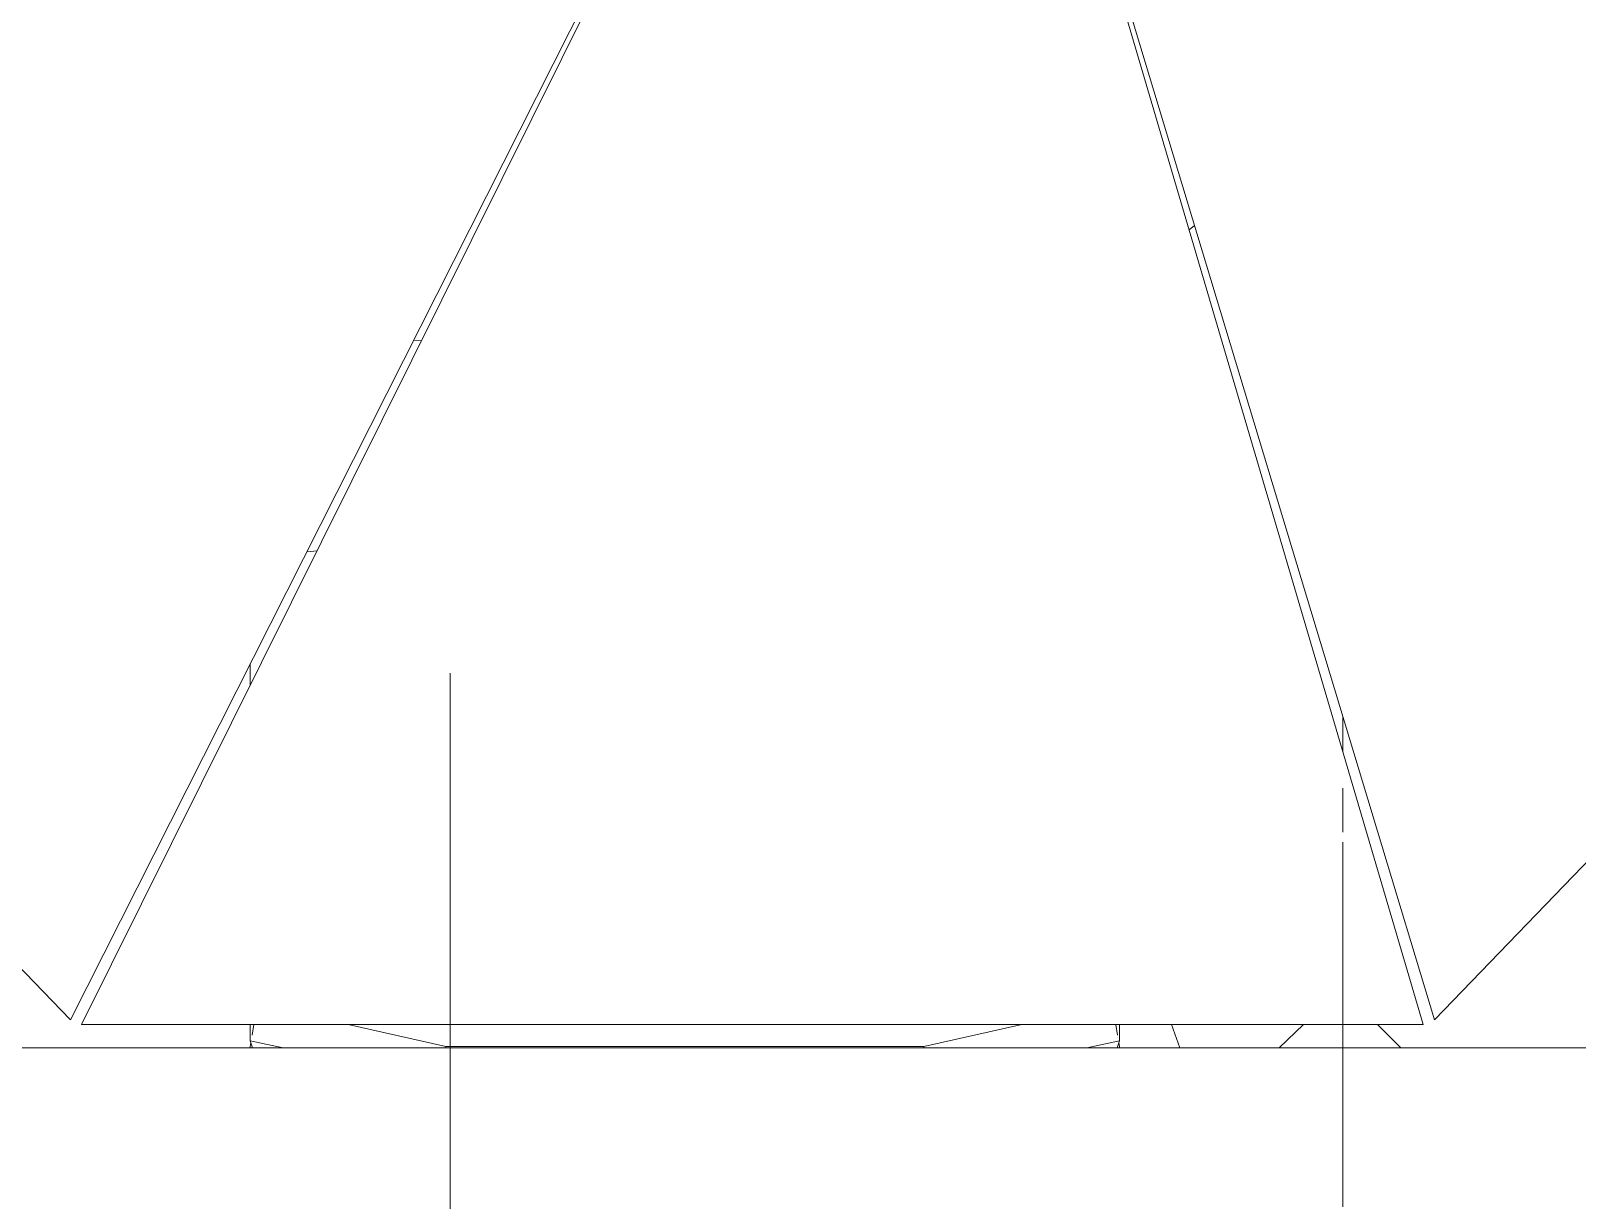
# Model space of a CAD drawing. Header units: inches. Extents: x -4010 to -1814, y 9846 to 12241.
# Drawn here: x -2322.51 to -2286.94, y 11171.34 to 11198.25 of the extents above; entities that cross this region are included whole.
import ezdxf

# ---------------------------------------------------------------- set-up
doc = ezdxf.new("R2010")
doc.units = ezdxf.units.IN
doc.header["$MEASUREMENT"] = 0
for name, color, linetype, lineweight in [('0-1', 7, 'Continuous', 5), ('0-2', 7, 'Continuous', 9), ('A-DETL-GENF-1', 253, 'Continuous', 9), ('A-WALL-1', 7, 'Continuous', 9), ('I-FURN', 30, 'Continuous', 9)]:
    doc.layers.add(name, color=color, linetype=linetype, lineweight=lineweight)

# ---------------------------------------------------------------- blocks, each defined once
blk = doc.blocks.new('Outdoor Table01 - 02ZUTB01_dwg-V3-UNIT PLANS - 1ST FLOOR')
at = {"layer": 'I-FURN'}
for p, q in [((-11.5, 39.5), (-11.5, 39.537)), ((-11.448, 39.537), (-11.5, 39.37)), ((-10.746, 39.537), (-11.5, 39.37)), ((-11.486, 39.415), (-11.5, 39.5)), ((-7, 39.5), (-9.25, 39)), ((-7, 39.537), (-7, 39.5)), ((4, 39.5), (-7, 39.5)), ((4, 39.537), (4, 39.5)), ((6.25, 39), (4, 39.5)), ((7.746, 39.537), (8.5, 39.37)), ((8.5, 39.37), (8.448, 39.537)), ((8.5, 39.5), (8.486, 39.415)), ((8.5, 39.5), (8.5, 39.537)), ((-11.5, 39.37), (-11.5, 39)), ((-11.417, 39), (-11.457, 39.243)), ((8.457, 39.243), (8.417, 39)), ((8.5, 39.37), (8.5, 39)), ((-37.467, 16.263), (-15.637, 38.891)), ((4, 0), (-15.637, 38.891)), ((-15.383, 39), (4, 0)), ((-15.383, 39), (15.489, 39)), ((4, 0), (15.489, 39)), ((4, 0), (15.744, 38.891)), ((15.744, 38.891), (37.574, 16.263)), ((-11.5, 30.697), (-11.5, 31.187)), ((-7.564, 23.267), (-7.737, 23.245)), ((10.224, 20.613), (10.1, 20.708))]:
    blk.add_line(p, q, dxfattribs=at)
blk = doc.blocks.new('Outdoor Table01 - Outdoor Table01-V4-UNIT PLANS - 1ST FLOOR')
at = {"extrusion": (0, 0, -1), "zscale": -1, "rotation": 180}
blk.add_blockref('Outdoor Table01 - 02ZUTB01_dwg-V3-UNIT PLANS - 1ST FLOOR', (0, 0), dxfattribs=at)
blk = doc.blocks.new('switchgrass 26764 - switchgrass 26764-2223791-UNIT PLANS - 1ST FLOOR')
at = {"layer": 'A-DETL-GENF-1'}
for p, q in [((-3.3, 17.632), (-3.064, 17.66)), ((0, 14.405), (0, 14.839)), ((0, 14.839), (0, 14.458)), ((0, 14.458), (0, 13.454)), ((0, 13.828), (0, 14.405)), ((0, 13.378), (0, 13.828)), ((0, 13.454), (0, 12.037)), ((0, 12.844), (0, 13.378)), ((0, 12.246), (0, 12.844)), ((0, 12.475), (0, 11.829)), ((0, 11.501), (0, 12.351)), ((0, 12.351), (0, 12.043)), ((0, 11.603), (0, 12.246)), ((0, 12.043), (0, 11.232)), ((0, 12.037), (0, 10.417)), ((0, 11.829), (0, 11.54)), ((0, 11.654), (0, 11.799)), ((0, 11.799), (0, 10.933)), ((0, 9.048), (0, 11.654)), ((0, 10.348), (0, 11.631)), ((0, 11.631), (0, 11.52)), ((0, 10.933), (0, 11.603)), ((0, 11.54), (0, 10.978)), ((0, 11.52), (0, 11.214)), ((0, 10.527), (0, 11.501)), ((0, 11.232), (0, 10.088)), ((0, 11.214), (0, 10.758)), ((0, 10.978), (0, 10.483)), ((0, 10.758), (0, 10.197)), ((0, 9.507), (0, 10.527)), ((0, 10.483), (0, 9.751)), ((0, 10.417), (0, 8.805)), ((0, 9.308), (0, 10.348)), ((0, 10.197), (0, 9.575)), ((0, 10.088), (0, 8.78)), ((0, 9.575), (0, 8.936)), ((0, 8.519), (0, 9.507)), ((0, 8.493), (0, 9.308)), ((0, 8.324), (0, 9.048)), ((0, 8.936), (0, 8.324)), ((0, 8.805), (0, 7.41)), ((0, 8.78), (0, 7.479)), ((0, 7.639), (0, 8.519)), ((0, 7.888), (0, 8.493)), ((0, 8.185), (0, 8.469)), ((0, 8.469), (0, 8.464)), ((0, 8.464), (0, 6.519)), ((0, 5.443), (0, 8.185)), ((0, 7.476), (0, 7.888)), ((0, 6.947), (0, 7.639)), ((0, 4.415), (0, 7.6)), ((0, 7.6), (0, 7.525)), ((0, 7.525), (0, 7.312)), ((0, 7.479), (0, 6.354)), ((0, 7.166), (0, 7.476)), ((0, 7.41), (0, 6.442)), ((0, 7.312), (0, 6.981)), ((0, 7.278), (0, 7.166)), ((0, 6.981), (0, 6.55)), ((0, 6.519), (0, 6.947)), ((0, 6.531), (0, 6.754)), ((0, 6.55), (0, 6.038)), ((0, 6.098), (0, 6.531)), ((0, 6.442), (0, 4.415)), ((16.597, 6.754), (16.789, 6.217)), ((0, 6.354), (0, 5.574)), ((0, 5.858), (0, 6.098)), ((0, 6.038), (0, 5.465)), ((0, 5.764), (0, 5.863)), ((0, 5.863), (0, 5.858)), ((0, 5.639), (0, 5.764)), ((0, 5.217), (0, 5.639)), ((0, 5.574), (0, 4.37)), ((0, 5.465), (0, 4.85)), ((0, 5.284), (0, 5.443)), ((0, 4.831), (0, 5.284)), ((0, 5.093), (0, 5.217)), ((0, 4.995), (0, 5.093)), ((0, 5), (0, 4.995)), ((0, 4.85), (0, 4.831)), ((0, 4.37), (0, 3.547)), ((0, 3.547), (0, 2.873)), ((0, 2.873), (0, 2.332))]:
    blk.add_line(p, q, dxfattribs=at)
blk = doc.blocks.new('gold flame spirea 26749 - gold flame spirea 26749-V27-UNIT PLANS - 1ST FLOOR')
at = {"layer": 'A-DETL-GENF-1'}
for p, q in [((0, -6.592), (0, -7.009)), ((0, -7.009), (0, -7.427)), ((0, -7.427), (0, -7.863)), ((0, -7.863), (0, -8.329)), ((0, -8.329), (0, -8.841)), ((0, -8.841), (0, -9.027)), ((0, -9.027), (0, -10.051)), ((0, -9.388), (0, -9.213)), ((0, -9.213), (0, -9.383)), ((0, -9.383), (0, -9.624)), ((0, -9.533), (0, -9.388)), ((0, -9.656), (0, -9.533)), ((0, -9.624), (0, -9.902)), ((0, -9.763), (0, -9.656)), ((0, -9.86), (0, -9.763)), ((0, -9.954), (0, -9.86)), ((0, -9.902), (0, -10.183)), ((0, -10.051), (0, -9.954)), ((-1.329, -10.25), (-0.792, -10.788)), ((0, -10.183), (0, -10.432)), ((0, -10.353), (0, -10.25)), ((1.467, -10.25), (0.905, -10.788)), ((0, -10.638), (0, -10.353)), ((0, -10.432), (0, -10.617)), ((0, -10.617), (0, -10.702)), ((0, -10.788), (0, -10.638)), ((0, -10.702), (0, -10.837)), ((0, -10.837), (0, -11.016)), ((0, -11.016), (0, -11.217)), ((0, -11.217), (0, -11.423)), ((0, -11.423), (0, -11.612)), ((0, -11.612), (0, -11.766)), ((0, -11.766), (0, -11.865)), ((0, -11.865), (0, -11.95)), ((0, -11.95), (0, -12.108)), ((0, -12.108), (0, -12.317)), ((0, -12.317), (0, -12.553)), ((0, -12.553), (0, -13.014)), ((0, -13.014), (0, -13.191)), ((0, -13.191), (0, -13.287)), ((0, -13.287), (0, -13.383)), ((0, -13.383), (0, -13.472)), ((0, -13.517), (0, -13.401)), ((0, -13.401), (0, -13.478)), ((0, -13.472), (0, -13.545)), ((0, -13.612), (0, -13.517)), ((0, -13.545), (0, -13.594)), ((0, -13.611), (0, -13.587)), ((0, -13.587), (0, -13.867)), ((0, -13.594), (0, -13.611)), ((0, -13.686), (0, -13.612)), ((0, -13.738), (0, -13.686)), ((0, -13.77), (0, -13.738)), ((0, -13.782), (0, -13.77)), ((0, -14.04), (0, -13.773)), ((0, -13.773), (0, -13.782)), ((0, -13.867), (0, -14.086)), ((0, -13.905), (0, -13.91)), ((0, -13.91), (0, -13.943)), ((0, -13.943), (0, -14.001)), ((0, -14.001), (0, -14.088)), ((0, -14.261), (0, -14.04)), ((0, -14.086), (0, -14.265)), ((0, -14.088), (0, -14.207)), ((0, -14.207), (0, -14.362)), ((0, -14.444), (0, -14.261)), ((0, -14.265), (0, -14.424)), ((0, -14.362), (0, -14.557)), ((0, -14.424), (0, -14.584)), ((0, -14.598), (0, -14.444)), ((0, -14.557), (0, -14.797)), ((0, -14.584), (0, -14.763)), ((0, -14.733), (0, -14.598)), ((0, -14.858), (0, -14.733)), ((0, -14.797), (0, -14.735)), ((0, -14.763), (0, -14.983)), ((0, -14.983), (0, -14.858)), ((0, -15.216), (0, -15.259)), ((0, -15.259), (0, -15.305)), ((0, -15.305), (0, -15.339)), ((0, -15.339), (0, -15.355)), ((0, -15.355), (0, -15.486)), ((0, -15.486), (0, -15.592)), ((0, -15.592), (0, -15.675)), ((0, -15.675), (0, -15.738)), ((0, -15.738), (0, -15.781)), ((0, -15.781), (0, -15.808)), ((0, -15.808), (0, -15.82)), ((0, -15.82), (0, -16.008)), ((0, -16.008), (0, -16.167)), ((0, -16.167), (0, -16.231)), ((0, -17.059), (0, -17.123)), ((0, -17.123), (0, -17.059)), ((0, -17.059), (0, -17.13)), ((0, -17.095), (0, -17.059)), ((0, -17.059), (0, -17.129)), ((0, -17.155), (0, -17.059)), ((0, -17.059), (0, -17.15)), ((0, -17.495), (0, -17.059)), ((0, -17.644), (0, -17.095)), ((0, -17.309), (0, -17.123)), ((0, -17.123), (0, -17.253)), ((0, -17.129), (0, -17.246)), ((0, -17.13), (0, -17.36)), ((0, -17.15), (0, -17.337)), ((0, -17.325), (0, -17.155)), ((0, -17.246), (0, -17.417)), ((0, -17.253), (0, -17.469)), ((0, -17.416), (0, -17.309)), ((0, -17.728), (0, -17.325)), ((0, -17.337), (0, -17.48)), ((0, -17.374), (0, -17.356)), ((0, -17.356), (0, -17.396)), ((0, -17.36), (0, -17.684)), ((0, -17.42), (0, -17.374)), ((0, -17.396), (0, -17.416)), ((0, -17.522), (0, -17.416)), ((0, -17.416), (0, -17.424)), ((0, -17.417), (0, -17.602)), ((0, -17.484), (0, -17.42)), ((0, -17.424), (0, -17.427)), ((0, -17.427), (0, -17.435)), ((0, -17.435), (0, -17.455)), ((0, -17.455), (0, -17.495)), ((0, -17.469), (0, -17.578)), ((0, -17.48), (0, -17.609)), ((0, -17.553), (0, -17.484)), ((0, -17.628), (0, -17.522)), ((0, -17.617), (0, -17.553)), ((0, -17.578), (0, -17.704)), ((0, -17.602), (0, -17.732)), ((0, -17.609), (0, -17.752)), ((0, -17.663), (0, -17.617)), ((0, -17.735), (0, -17.628)), ((0, -17.827), (0, -17.635)), ((0, -17.635), (0, -17.764)), ((0, -17.857), (0, -17.644)), ((0, -17.681), (0, -17.663)), ((0, -17.829), (0, -17.681)), ((0, -17.681), (0, -17.728)), ((0, -17.726), (0, -17.681)), ((0, -17.684), (0, -17.857)), ((0, -17.704), (0, -17.857)), ((0, -17.772), (0, -17.722)), ((0, -17.722), (0, -17.846)), ((0, -17.806), (0, -17.726)), ((0, -17.728), (0, -17.766)), ((0, -17.857), (0, -17.728)), ((0, -17.732), (0, -17.834)), ((0, -17.841), (0, -17.735)), ((0, -17.752), (0, -17.857)), ((0, -17.764), (0, -17.857)), ((0, -17.766), (0, -17.792)), ((0, -17.798), (0, -17.772)), ((0, -17.782), (0, -17.774)), ((0, -17.774), (0, -17.857)), ((0, -17.857), (0, -17.782)), ((0, -17.792), (0, -17.804)), ((0, -17.804), (0, -17.798)), ((0, -17.857), (0, -17.806)), ((0, -17.857), (0, -17.827)), ((0, -17.857), (0, -17.829)), ((0, -17.834), (0, -17.857)), ((0, -17.857), (0, -17.841))]:
    blk.add_line(p, q, dxfattribs=at)
blk = doc.blocks.new('CTR - 1st Phase - Shell_rvt-1-UNIT PLANS - 1ST FLOOR')
at = {"layer": 'A-WALL-1'}
blk.add_line((-2358.874, 11174.839), (-2275.124, 11174.839), dxfattribs=at)
at = {"layer": '0-2'}
for name, p in [('Outdoor Table01 - Outdoor Table01-V4-UNIT PLANS - 1ST FLOOR', (-2305.966, 11214.377)), ('switchgrass 26764 - switchgrass 26764-2223791-UNIT PLANS - 1ST FLOOR', (-2312.865, 11168.623))]:
    blk.add_blockref(name, p, dxfattribs=at)
at = {"layer": '0-2', "rotation": 180}
blk.add_blockref('gold flame spirea 26749 - gold flame spirea 26749-V27-UNIT PLANS - 1ST FLOOR', (-2292.324, 11164.589), dxfattribs=at)

msp = doc.modelspace()

# ---------------------------------------------------------------- block references
at = {"layer": '0-1'}
msp.add_blockref('CTR - 1st Phase - Shell_rvt-1-UNIT PLANS - 1ST FLOOR', (0, 0), dxfattribs=at)

doc.saveas('drawing.dxf')
